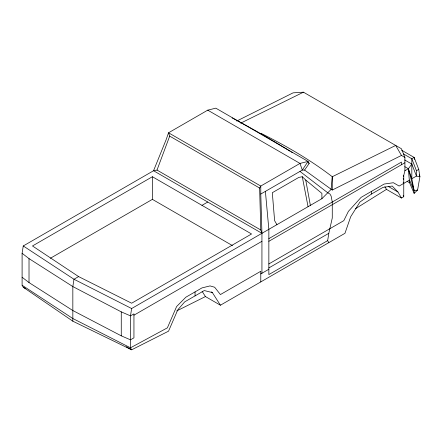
<?xml version="1.0" encoding="UTF-8"?>
<svg xmlns="http://www.w3.org/2000/svg" width="442" height="442" viewBox="0 0 442 442"><rect width="100%" height="100%" fill="white"/><g stroke="black" fill="none" stroke-linecap="round" stroke-linejoin="round"><path stroke-width="0.66" d="M236.741 121.036L293.063 92.853L303.444 92.185L401.452 148.772L404.911 157.424L404.911 170.739L403.756 175.397L403.756 196.701L401.452 198.033L397.993 192.043L392.225 186.049L383.004 187.38L371.473 194.038L359.943 202.027L350.716 216.674L344.953 233.315L220.425 305.212L212.353 292.565L204.281 290.565L184.679 301.88L177.761 309.87L168.535 331.174L131.639 349.815L72.836 321.19L23.255 287.239L22.1 285.239L22.1 253.288L23.255 245.962L153.545 170.739L157.004 170.076L260.78 229.989L261.935 233.315L261.935 273.255M404.911 157.424L401.452 155.429L395.684 145.44L332.268 176.728L331.113 189.38L321.892 198.701L131.639 308.538L130.484 315.864L130.484 347.815L131.639 349.815L126.279 346.721M328.809 242.636L327.655 240.641L328.809 233.315L332.268 218.005L332.268 202.027L331.113 196.038L329.964 194.038L327.655 192.706L299.985 171.402M404.69 159.96L411.828 164.081L408.369 168.745L409.524 182.723L414.137 193.375L417.596 190.043L419.9 176.728L418.745 169.408L414.137 157.424L401.64 150.208M157.004 170.076L169.689 136.119L168.535 132.793L207.74 110.157L215.812 108.163L308.057 161.418L309.207 163.418L304.593 170.071L302.289 170.071L260.78 194.038L261.935 233.315L153.545 170.739L166.231 139.451L168.535 132.793L260.78 186.049L299.985 163.418L308.057 161.418L302.289 170.071L299.985 163.418L207.74 110.157M260.78 229.989L259.625 188.049L260.78 186.049L260.78 194.038M355.589 208.657L386.463 189.38L401.452 198.033M152.396 176.728L32.476 245.962L78.599 276.587L131.639 303.212L251.553 233.978L152.396 176.728L152.396 199.364L50.377 258.266M78.599 276.587L73.985 279.25L72.836 286.571L72.836 321.19M201.977 205.353L207.74 202.027M133.943 315.196L261.935 241.304M268.852 238.641L401.452 162.087L401.452 164.75M268.852 241.304L404.911 162.75M404.911 170.739L408.369 168.745L411.828 178.728L414.137 190.712L414.137 193.375M403.496 153.949L411.828 158.755L411.828 178.728L416.441 176.065L416.441 170.739L418.745 169.408M268.852 263.94L343.799 220.668L348.412 211.348L361.097 197.37L384.153 184.054L393.38 182.723L399.143 186.049L409.524 180.06L414.137 190.712L417.596 190.043M268.852 267.935L328.809 233.315M260.78 273.924L268.852 269.266M327.655 240.641L268.852 274.587L268.852 229.321L265.393 191.375M304.593 170.071L332.268 190.043L401.452 155.429M176.745 310.914L205.436 296.56L220.425 305.212M240.641 123.169L303.444 92.185M321.892 198.701L321.892 193.375L305.748 180.06L302.289 176.728L298.831 177.397L272.311 192.706L274.615 220.668L276.924 224.663M22.1 253.288L29.017 258.614L72.836 286.571L121.263 311.87L130.484 315.864L133.943 313.864L133.943 337.832L130.484 339.826L121.263 335.832L72.836 310.538L29.017 282.576L22.1 277.25M131.639 308.538L73.985 279.25L23.255 245.962M404.8 166.678L408.369 168.745L414.137 190.712M407.143 181.347L409.524 182.723M388.192 186.386L397.993 192.043M169.689 136.119L259.625 188.049M152.396 199.364L232.442 245.581M211.199 291.897L212.353 292.565M23.255 287.239L25.636 288.615M22.1 285.239L72.836 318.527L130.484 347.815L167.385 327.848L176.607 306.544L185.833 297.223L201.977 287.902L210.044 285.908L214.657 287.239L220.425 294.56L260.78 271.261L260.78 281.913M202.132 291.383L205.436 296.56M384.888 186.657L386.463 189.38M403.181 178.176L403.756 179.391M403.181 182.165L403.756 183.386M403.181 195.48L403.756 196.701M403.248 175.546L403.756 176.728M416.441 170.739L411.828 158.755L414.137 157.424L414.519 159.424M411.828 164.081L416.441 176.065L419.9 176.728L419.243 174.828M302.289 176.728L308.057 206.685M305.748 180.06L310.361 205.353M371.473 191.375L371.473 194.038M332.268 190.043L332.268 176.728A313.671 114.533 13.9 0 0 261.161 133.423M195.055 291.897L195.055 295.891M121.263 311.87L121.263 335.832M29.017 258.614L29.017 282.576M232.133 117.942A979.748 565.661 60 0 1 290.184 151.269M291.339 151.987A979.748 565.661 60 0 1 292.493 152.711M308.057 162.662A979.748 565.661 60 0 1 309.207 163.418"/></g></svg>
